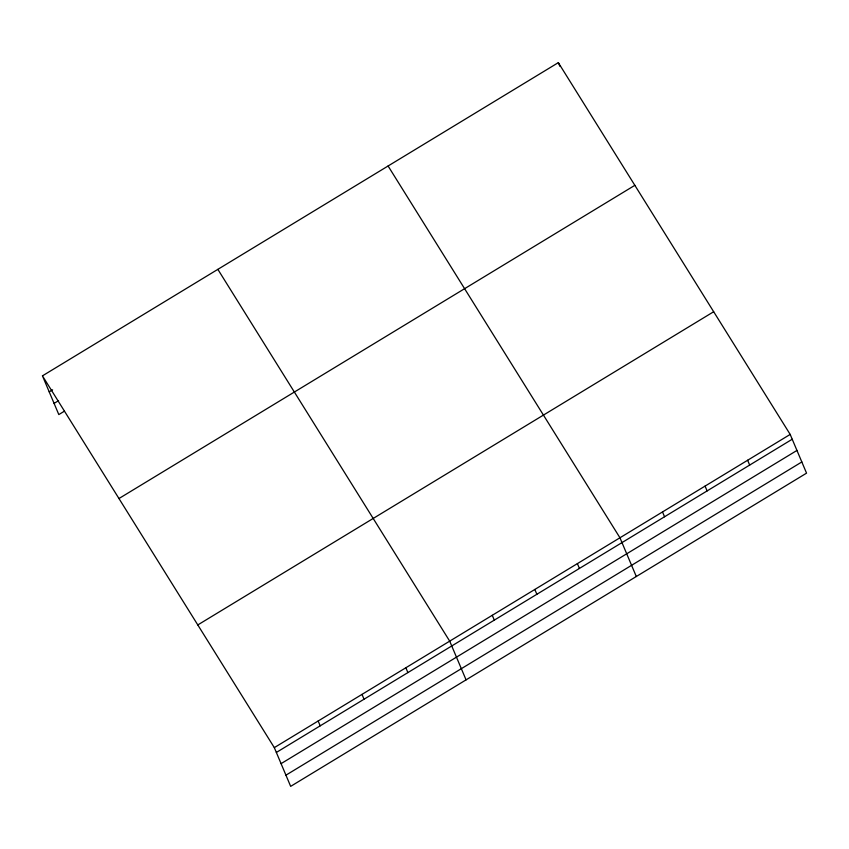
<?xml version="1.0" encoding="UTF-8"?>
<svg xmlns="http://www.w3.org/2000/svg" width="849" height="849" viewBox="0 0 849 849"><rect width="100%" height="100%" fill="white"/><g stroke="black" fill="none" stroke-linecap="round" stroke-linejoin="round"><path stroke-width="1.27" d="M42.45 375.852L558.334 62.635L790.186 434.423L806.55 473.148L290.666 786.365L274.312 747.629L42.45 375.852L58.814 414.577L64.428 411.171M49.21 391.867L52.585 389.818M54.081 403.392L58.581 400.664M118.966 498.533L634.84 185.326M197.796 624.938L713.68 311.732M274.312 747.629L790.186 434.423M276.349 752.458L792.223 439.241M281.072 763.644L796.956 450.437M285.943 775.169L801.827 461.962M388.089 166.001L619.95 537.778L636.304 576.513M217.853 269.356L449.705 641.144L466.069 679.869M747.629 460.254L749.667 465.082M558.334 62.635L559.862 66.254M705.073 486.095L707.111 490.924M662.507 511.936L664.544 516.765M577.384 563.619L579.421 568.448M534.828 589.461L536.865 594.279M492.271 615.302L494.309 620.12M405.854 667.76L407.891 672.588M362.003 694.386L364.051 699.215M318.163 721.003L320.2 725.831"/></g></svg>
